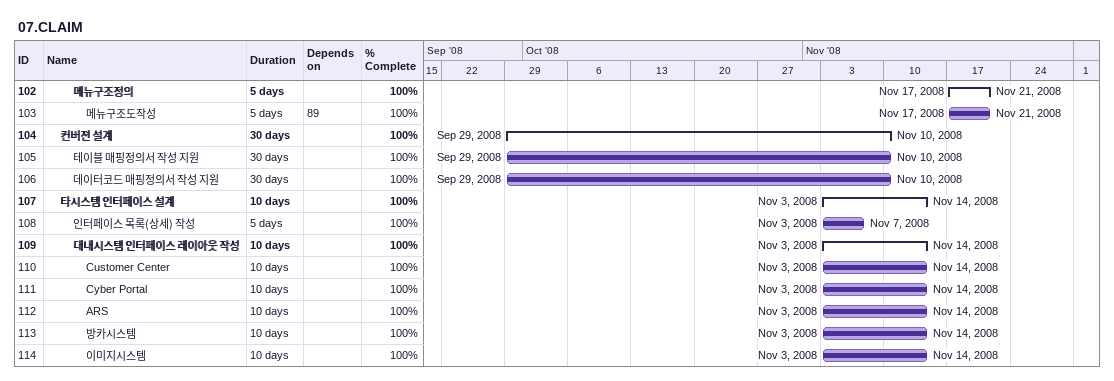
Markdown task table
07.CLAIM

| ID | Level | Task | Duration | Start | Finish | Predecessors | % complete |
|---|---|---|---|---|---|---|---|
| 102 | 3 | **메뉴구조정의** | 5d | 2008-11-17 | 2008-11-21 |  | 100 |
| 103 | 4 | 메뉴구조도작성 | 5d | 2008-11-17 | 2008-11-21 | 89 | 100 |
| 104 | 2 | **컨버젼 설계** | 30d | 2008-09-29 | 2008-11-10 |  | 100 |
| 105 | 3 | 테이블 매핑정의서 작성 지원 | 30d | 2008-09-29 | 2008-11-10 |  | 100 |
| 106 | 3 | 데이터코드 매핑정의서 작성 지원 | 30d | 2008-09-29 | 2008-11-10 |  | 100 |
| 107 | 2 | **타시스템 인터페이스 설계** | 10d | 2008-11-03 | 2008-11-14 |  | 100 |
| 108 | 3 | 인터페이스 목록(상세) 작성 | 5d | 2008-11-03 | 2008-11-07 |  | 100 |
| 109 | 3 | **대내시스템 인터페이스 레이아웃 작성** | 10d | 2008-11-03 | 2008-11-14 |  | 100 |
| 110 | 4 | Customer Center | 10d | 2008-11-03 | 2008-11-14 |  | 100 |
| 111 | 4 | Cyber Portal | 10d | 2008-11-03 | 2008-11-14 |  | 100 |
| 112 | 4 | ARS | 10d | 2008-11-03 | 2008-11-14 |  | 100 |
| 113 | 4 | 방카시스템 | 10d | 2008-11-03 | 2008-11-14 |  | 100 |
| 114 | 4 | 이미지시스템 | 10d | 2008-11-03 | 2008-11-14 |  | 100 |
